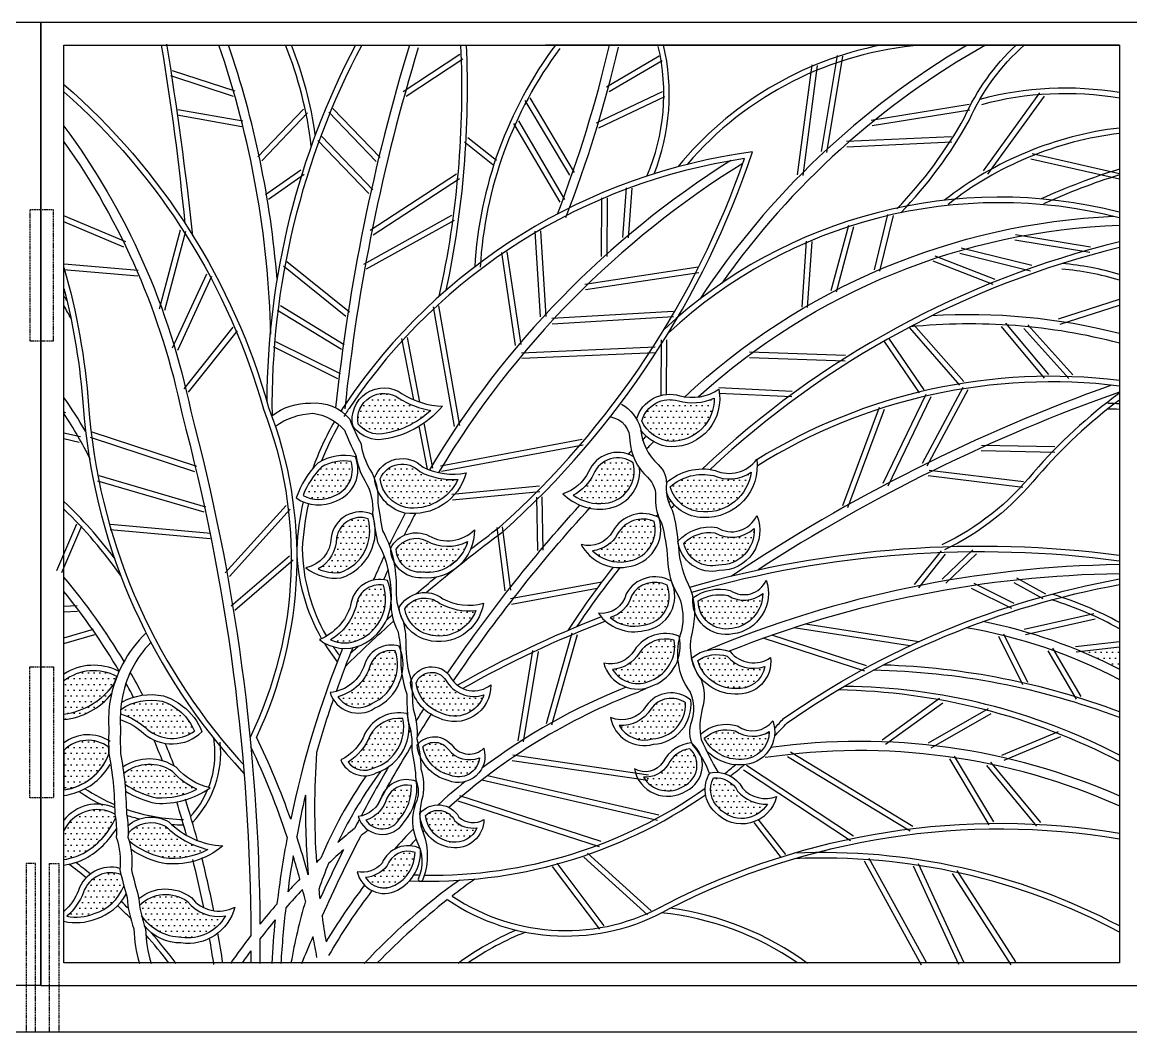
# Model space of a CAD drawing. Extents: x -51224 to -13975, y -20628 to 9094.
# Drawn here: x -44656 to -43449, y -13035 to -11935 of the extents above; entities that cross this region are included whole.
import ezdxf

# ---------------------------------------------------------------- set-up
doc = ezdxf.new("R2010")
doc.units = 0
doc.header["$LTSCALE"] = 5
doc.header["$MEASUREMENT"] = 0
doc.linetypes.add('HIDDEN', pattern=[0.375, 0.25, -0.125])
doc.layers.get('0').update_dxf_attribs({"linetype": 'CONTINUOUS'})
for name, color, linetype in [('0-DIM', 8, 'CONTINUOUS'), ('0-T_BLOCK', 7, 'CONTINUOUS'), ('1', 8, 'CONTINUOUS'), ('4', 4, 'CONTINUOUS'), ('GRILLES', 1, 'CONTINUOUS')]:
    doc.layers.add(name, color=color, linetype=linetype)
pattern_1 = [(0, (-26037.5817, -16433.88), (3.125, 6.25), [0, -6.25])]

msp = doc.modelspace()

# ---------------------------------------------------------------- hatches: boundary and pattern name
at = {"layer": '0-T_BLOCK'}
h = msp.add_hatch(dxfattribs=at)
h.set_pattern_fill('DOTS', color=2, scale=100, style=0)
h.set_pattern_definition(pattern_1)
h.paths.add_polyline_path([(-44298.1, -12413.6, 0.175439), (-44330.4, -12419.6, 0.105699), (-44350.6, -12450.7, 0.237244), (-44316.7, -12450.9, 0.397699)])
h.paths.add_polyline_path([(-44266.6, -12432.4, 0.310147), (-44238.7, -12463.8, 0.331679), (-44181.9, -12433.1, -0.135102), (-44223.5, -12424.6, 0.543135)])
h.paths.add_polyline_path([(-44211.4, -12357.9, -0.100632), (-44245.9, -12344.8, 0.678632), (-44290.5, -12372.9, 0.206557), (-44268.1, -12383.9, 0.164112)])
h = msp.add_hatch(dxfattribs=at)
h.set_pattern_fill('DOTS', color=2, scale=100, style=0)
h.set_pattern_definition(pattern_1)
h.paths.add_polyline_path([(-43991.1, -12415, 0.482854), (-44034.1, -12427.3, -0.154289), (-44056.2, -12450.4, 0.179163), (-44021.5, -12459.1, 0.461066)])
h.paths.add_polyline_path([(-43949.4, -12391.7, 0.417538), (-43902.7, -12344.5, -0.175458), (-43941.8, -12347.6, 0.418152), (-43981.7, -12369.2, 0.279623)])
h.paths.add_polyline_path([(-43950.6, -12441, 0.343085), (-43914.5, -12468.5, 0.38732), (-43862.5, -12425.3, -0.256991), (-43903.6, -12428.9, 0.238603)])
h.paths.add_polyline_path([(-44035.2, -12510.8, 0.24176), (-43998.7, -12522.5, 0.456924), (-43968, -12478.9, 0.389161), (-44007.8, -12492.2, -0.243716)])
h.paths.add_polyline_path([(-43935.9, -12502.4, 0.426582), (-43897.9, -12526.3, 0.442508), (-43859.3, -12486.4, -0.33145), (-43901.9, -12491.2, 0.226597)])
h.paths.add_polyline_path([(-43954, -12548.2, 0.39265), (-43992.9, -12559.7, -0.260347), (-44016.2, -12583.6, 0.23301), (-43979.7, -12591.8, 0.495449)])
h.paths.add_polyline_path([(-43883.3, -12595.4, 0.373248), (-43849.8, -12557.3, -0.320781), (-43887.6, -12559.6, 0.200376), (-43920.2, -12565.4, 0.475515)])
h.paths.add_polyline_path([(-43946.2, -12608.2, 0.326721), (-43984.6, -12622.3, -0.251251), (-44013.6, -12639.9, 0.39085), (-43971.3, -12651.9, 0.3487)])
h.paths.add_polyline_path([(-43920.7, -12630.1, 0.339354), (-43879.9, -12660.8, 0.393018), (-43847.6, -12636.8, -0.301065), (-43888.7, -12625.7, 0.228285)])
h.paths.add_polyline_path([(-43934.1, -12676.5, 0.420371), (-43971.7, -12683.1, -0.283595), (-44006.3, -12700.9, 0.353449), (-43969.9, -12715.5, 0.418172)])
h.paths.add_polyline_path([(-43879.9, -12706.9, 0.251352), (-43913.6, -12714.9, 0.293768), (-43872.9, -12738, 0.413856), (-43842.8, -12707.6, -0.30026)])
h.paths.add_polyline_path([(-43936, -12767, 0.53355), (-43929.4, -12726.3, 0.246148), (-43953, -12743.7, -0.274357), (-43979.8, -12757.3, 0.426612)])
h.paths.add_polyline_path([(-43877.2, -12772.6, 0.313802), (-43903.7, -12758.1, 0.343134), (-43897.4, -12791.2, 0.501929), (-43844.6, -12786.6, -0.234383)])
h = msp.add_hatch(dxfattribs=at)
h.set_pattern_fill('DOTS', color=2, scale=100, style=0)
h.set_pattern_definition(pattern_1)
h.paths.add_polyline_path([(-44201.6, -12568.1, 0.442519), (-44239.8, -12573.9, 0.299569), (-44214, -12602.1, 0.391506), (-44162.3, -12575.7, -0.155677)])
h.paths.add_polyline_path([(-44263, -12548.2, 0.432961), (-44292.8, -12571.5, -0.183281), (-44320.5, -12607.9, 0.206915), (-44289.8, -12607.9, 0.385547)])
h.paths.add_polyline_path([(-44312.5, -12669.7, 0.422404), (-44275.6, -12677, 0.395718), (-44250.2, -12619.8, 0.365015), (-44277.5, -12635.8, -0.262488)])
h.paths.add_polyline_path([(-44200.7, -12687.3, 0.460328), (-44153.6, -12667.6, -0.355755), (-44195, -12651.8, 0.619419), (-44227.5, -12654.8, 0.281137)])
h.paths.add_polyline_path([(-44334, -12530.6, 0.130987), (-44310.2, -12534.4, 0.397526), (-44279.7, -12475.9, 0.465603), (-44314, -12496.8, -0.265033)])
h = msp.add_hatch(dxfattribs=at)
h.set_pattern_fill('DOTS', color=2, scale=100, style=0)
h.set_pattern_definition(pattern_1)
h.paths.add_polyline_path([(-44216.2, -12499.8, 0.389173), (-44249, -12509.2, 0.421821), (-44221.4, -12534.2, 0.177215), (-44190.7, -12527.1, -0.001399), (-44183.5, -12521.4, 0.132187), (-44171.4, -12500.8, -0.249963)])
h = msp.add_hatch(dxfattribs=at)
h.set_pattern_fill('DOTS', color=2, scale=100, style=0)
h.set_pattern_definition(pattern_1)
h.paths.add_polyline_path([(-44301.4, -12740.9, 0.371501), (-44273.2, -12747.2, 0.386808), (-44242, -12693.4, 0.301201), (-44277.7, -12712.2, -0.158313)])
h.paths.add_polyline_path([(-44190.5, -12755.1, 0.519187), (-44158.5, -12736.1, -0.334927), (-44192.3, -12727.2, 0.4558), (-44220, -12724.2, 0.302013)])
h.paths.add_polyline_path([(-44217.2, -12799, 0.356511), (-44188.5, -12828, 0.345546), (-44161.3, -12812.5, -0.232717), (-44185.7, -12804.5, 0.508622)])
h.paths.add_polyline_path([(-44232.6, -12766.5, 0.356786), (-44259.2, -12780.2, -0.242894), (-44282.1, -12804.3, 0.556781), (-44245.4, -12802.6, 0.193031)])
h.paths.add_polyline_path([(-44259.3, -12854.2, -0.199447), (-44282.5, -12866.7, 0.391269), (-44250.8, -12875.2, 0.271334), (-44228.5, -12839.2, 0.407719)])
at = {"layer": '1'}
h = msp.add_hatch(dxfattribs=at)
h.set_pattern_fill('DOTS', color=2, scale=100, style=0)
h.set_pattern_definition(pattern_1)
h.paths.add_polyline_path([(-43461.5, -12615.5), (-43501.1, -12620.1), (-43478, -12631.6, -0.008224), (-43461.5, -12639.8)])
h = msp.add_hatch(dxfattribs=at)
h.set_pattern_fill('DOTS', color=2, scale=100, style=0)
h.paths.add_polyline_path([(-44559.3, -12667, -0.027279), (-44555.2, -12652.8), (-44553.5, -12647.6, 0.29193), (-44611, -12652.4), (-44611, -12694.6, 0.19594)])
h.paths.add_polyline_path([(-44492.7, -12751.1, 0.323746), (-44545.9, -12753.2, -0.004907), (-44544.6, -12763.3, -0.000458), (-44544.5, -12764.8, 0.101386), (-44510.2, -12779.8, 0.129701), (-44466.1, -12770.5, -0.109915)])
h.paths.add_polyline_path([(-44500.4, -12810.6, 0.348834), (-44541.2, -12818.3, -0.012315), (-44541.4, -12822.5, -0.014463), (-44540, -12827, 0.111348), (-44502.6, -12845.1, 0.164545), (-44454.1, -12836, -0.142619)])
h.paths.add_polyline_path([(-44435.2, -12908.5, -0.271394), (-44476.4, -12892.7, 0.367571), (-44528.6, -12896.8, 0.021902), (-44526.4, -12908, 0.248649), (-44483.1, -12931.8, 0.31487)])
h.paths.add_polyline_path([(-44545.7, -12875.9, -0.00325), (-44548.9, -12863.2, 0.420078), (-44589.6, -12882.7, -0.122003), (-44607.9, -12908.8, 0.14191), (-44578, -12905.9, 0.223667)])
h.paths.add_polyline_path([(-44554.8, -12801.9, 0.01156), (-44555.5, -12798, 0.000146), (-44555.5, -12797.5, 0.42749), (-44611, -12815.4), (-44611, -12846.9, 0.083092), (-44590.2, -12840.5, 0.159444)])
h = msp.add_hatch(dxfattribs=at)
h.set_pattern_fill('DOTS', color=2, scale=100, style=0)
h.set_pattern_definition(pattern_1)
h.paths.add_polyline_path([(-44500.4, -12676, 0.036331), (-44507.6, -12674, 0.189795), (-44549.1, -12683.6), (-44549.4, -12688.4, -0.064744), (-44532, -12696.2, -0.059603), (-44515.2, -12708.8, 0.307316), (-44468.9, -12707.1, 0.204853)])
h = msp.add_hatch(dxfattribs=at)
h.set_pattern_fill('DOTS', color=2, scale=100, style=0)
edge = h.paths.add_edge_path()
edge.add_arc((-44584.7, -12754.1), 36.9, 52.4401, 135.2912)
edge.add_line((-44611, -12728.1), (-44611, -12771.2))
edge.add_arc((-44619.5, -12710.5), 61.4, 277.9564, 339.5074)
edge.add_line((-44562, -12731.9), (-44562.2, -12724.8))

# ---------------------------------------------------------------- linework, layer by layer
at = {"color": 3}
for p in [(-44611, -11960.1, 0), (-43461.5, -11960.1, 0)]:
    msp.add_line(p, (-44086.6, -11960.1, 0), dxfattribs=at)
msp.add_lwpolyline([(-45886, -11935.1), (-44636, -11935.1), (-44636, -12984.2), (-45886, -12984.2)], close=True, dxfattribs=at)
at = {"color": 3, "elevation": 0}
for points in [[(-44636, -11935.1), (-43436.5, -11935.1), (-43436.5, -12984.6), (-44636, -12984.6)], [(-44611, -11960.1), (-43461.5, -11960.1), (-43461.5, -12959.6), (-44611, -12959.6)]]:
    msp.add_lwpolyline(points, close=True, dxfattribs=at)
at = {"layer": '0-DIM', "elevation": 0}
msp.add_lwpolyline([(-44562.2, -12724.8, 0.378123), (-44611, -12728.1), (-44611, -12771.2, 0.275216), (-44562, -12731.9)], format="xyb", close=True, dxfattribs=at)
at = {"layer": '1'}
for p, q in [((-44241.4, -12010.7, 0), (-44179.7, -11970, 0)), ((-44238.1, -12015.7, 0), (-44176.4, -11975, 0)), ((-44020.1, -12005.7, 0), (-43962.6, -11971.7, 0)), ((-44017, -12010.8, 0), (-43959.5, -11976.8, 0)), ((-43786, -12076.1, 0), (-43768.5, -11971.3, 0)), ((-43780, -12077.1, 0), (-43762.6, -11972.3, 0)), ((-44424.6, -12010.3, 0), (-44492.7, -11988, 0)), ((-43811.9, -12101.4, 0), (-43796, -11981.5, 0)), ((-43806, -12102.2, 0), (-43790.1, -11982.3, 0)), ((-44426.4, -12016, 0), (-44494.6, -11993.7, 0)), ((-44031, -12044.7, 0), (-43958.9, -12010.7, 0)), ((-43609.6, -12097, 0), (-43548, -12012.1, 0)), ((-44060, -12101.9, 0), (-44108.5, -12020.5, 0)), ((-44054.9, -12098.8, 0), (-44103.3, -12017.4, 0)), ((-44028.5, -12050.1, 0), (-43956.4, -12016.1, 0)), ((-43731.7, -12041.7, 0), (-43625.2, -12024.5, 0)), ((-43604.7, -12100.5, 0), (-43543.1, -12015.7, 0)), ((-44417.2, -12049.1, 0), (-44487.8, -12036.4, 0)), ((-44416.1, -12043.1, 0), (-44486.8, -12030.5, 0)), ((-44399.9, -12081.8, 0), (-44350, -12029.8, 0)), ((-44395.5, -12086, 0), (-44345.7, -12033.9, 0)), ((-44270.8, -12086.8, 0), (-44322.4, -12033.3, 0)), ((-44266.5, -12082.6, 0), (-44318.1, -12029.1, 0)), ((-43730.7, -12047.6, 0), (-43624.2, -12030.5, 0)), ((-44070.7, -12131.3, 0), (-44120.9, -12045.4, 0)), ((-44065.5, -12128.3, 0), (-44115.7, -12042.4, 0)), ((-44274.6, -12117.7, 0), (-44330.1, -12059.8, 0)), ((-44171.1, -12060.8, 0), (-44140, -12085.3, 0)), ((-43758.6, -12064.8, 0), (-43644.3, -12059.5, 0)), ((-44278.9, -12121.8, 0), (-44334.4, -12064, 0)), ((-44174.8, -12065.5, 0), (-44143.7, -12090, 0)), ((-43758.4, -12070.8, 0), (-43644, -12065.5, 0)), ((-43557.9, -12084, 0), (-43461.5, -12105.9, 0)), ((-43556.6, -12078.2, 0), (-43461.5, -12099.8, 0)), ((-44391.6, -12122.9, 0), (-44352.8, -12095.8, 0)), ((-44388.2, -12127.9, 0), (-44349.3, -12100.8, 0)), ((-44277.5, -12161.7, 0), (-44183.4, -12100.2, 0)), ((-44274.3, -12166.7, 0), (-44180.2, -12105.2, 0)), ((-44002.2, -12169.6, 0), (-43998.1, -12115.5, 0)), ((-43996.2, -12170, 0), (-43992.1, -12116, 0)), ((-44025.5, -12190.2, 0), (-44025.1, -12126.4, 0)), ((-44019.5, -12190.2, 0), (-44019.1, -12126.4, 0)), ((-44543.5, -12174.5, 0), (-44611, -12145.9, 0)), ((-44284.4, -12198.6, 0), (-44188.4, -12145.3, 0)), ((-43728.2, -12205, 0), (-43713.5, -12144.4, 0)), ((-43722.4, -12206.4, 0), (-43707.6, -12145.8, 0)), ((-44545.8, -12180, 0), (-44611, -12152.4, 0)), ((-44281.5, -12203.8, 0), (-44185.5, -12150.6, 0)), ((-43775.3, -12227.3, 0), (-43756.3, -12156.1, 0)), ((-43769.5, -12228.8, 0), (-43750.5, -12157.6, 0)), ((-44506.9, -12247.2, 0), (-44484.1, -12161.1, 0)), ((-44501.1, -12248.8, 0), (-44478.3, -12162.6, 0)), ((-44091.8, -12256.1, 0), (-44097.6, -12162.8, 0)), ((-44085.8, -12255.7, 0), (-44091.6, -12162.4, 0)), ((-43574.6, -12166.4, 0), (-43492.9, -12179.8, 0)), ((-43807, -12245.4, 0), (-43802.2, -12173.7, 0)), ((-43801.1, -12245.8, 0), (-43796.2, -12174.1, 0)), ((-43633.7, -12180.8, 0), (-43556.7, -12199.9, 0)), ((-43575.5, -12172.3, 0), (-43493.8, -12185.7, 0)), ((-44119, -12287.2, 0), (-44134, -12186, 0)), ((-44113.1, -12286.3, 0), (-44128.1, -12185.2, 0)), ((-43599, -12220.8, 0), (-43664.3, -12195.4, 0)), ((-43596.8, -12215.2, 0), (-43662.1, -12189.9, 0)), ((-43635.2, -12186.6, 0), (-43558.1, -12205.8, 0)), ((-44530.6, -12211.6, 0), (-44611.4, -12204.8, 0)), ((-44530.1, -12205.6, 0), (-44610.9, -12198.8, 0)), ((-44303.8, -12255.5, 0), (-44371.8, -12201, 0)), ((-44300, -12250.9, 0), (-44368.1, -12196.3, 0)), ((-44043.7, -12220.4, 0), (-43920.3, -12201.7, 0)), ((-44042.8, -12226.4, 0), (-43919.4, -12207.6, 0)), ((-44492.6, -12289.9, 0), (-44455.3, -12209.3, 0)), ((-44487.1, -12292.4, 0), (-44449.9, -12211.8, 0)), ((-43527.7, -12258.2, 0), (-43461.5, -12236.9, 0)), ((-43525.8, -12263.9, 0), (-43461.5, -12243.2, 0)), ((-44308.7, -12291.6, 0), (-44378.3, -12249.2, 0)), ((-44305.6, -12286.5, 0), (-44375.2, -12244.1, 0)), ((-44185.6, -12375.4, 0), (-44208.4, -12245.3, 0)), ((-44179.7, -12374.4, 0), (-44202.5, -12244.2, 0)), ((-44079.7, -12257.6, 0), (-43947.5, -12249.8, 0)), ((-44079.4, -12263.6, 0), (-43947.2, -12255.8, 0)), ((-44480.2, -12334.3, 0), (-44426.8, -12267.3, 0)), ((-43685.7, -12264.2, 0), (-43631, -12326.6, 0)), ((-43590.1, -12266.7, 0), (-43543.2, -12322.7, 0)), ((-43585.5, -12262.8, 0), (-43538.6, -12318.8, 0)), ((-43512.2, -12319.1, 0), (-43561.3, -12264.6, 0)), ((-44475.5, -12338, 0), (-44422.1, -12271.1, 0)), ((-44229.8, -12346.4, 0), (-44242.8, -12279.7, 0)), ((-44223.2, -12348.9, 0), (-44236.9, -12278.6, 0)), ((-43712.9, -12279.4, 0), (-43674.5, -12335.6, 0)), ((-43690.2, -12268.1, 0), (-43635.5, -12330.5, 0)), ((-43516.6, -12323.2, 0), (-43565.7, -12268.6, 0)), ((-44312.6, -12323.6, 0), (-44382.8, -12288.8, 0)), ((-44309.9, -12318.2, 0), (-44380.1, -12283.4, 0)), ((-44112.6, -12295.1, 0), (-43967, -12288.7, 0)), ((-43960.6, -12340.8, 0), (-43960.2, -12280.9, 0)), ((-43954.6, -12340.8, 0), (-43954.2, -12281, 0)), ((-43717.8, -12282.8, 0), (-43679.5, -12338.9, 0)), ((-44112.3, -12301.1, 0), (-43966.7, -12294.7, 0)), ((-43864.4, -12300.3, 0), (-43760.1, -12303.8, 0)), ((-43864.2, -12294.3, 0), (-43759.9, -12297.8, 0)), ((-43818.1, -12343.2, 0), (-43897.8, -12339.5, 0)), ((-43817.8, -12337.2, 0), (-43897.6, -12333.5, 0)), ((-43718.7, -12437.3, 0), (-43671.8, -12340.3, 0)), ((-43675.9, -12415.3, 0), (-43631.5, -12332.5, 0)), ((-43670.7, -12418.1, 0), (-43626.3, -12335.3, 0)), ((-43713.3, -12439.9, 0), (-43666.4, -12342.9, 0)), ((-44608.9, -12360.4, 0), (-44611, -12359.7, 0)), ((-43762.7, -12461.4, 0), (-43722.9, -12354.4, 0)), ((-43757.1, -12463.5, 0), (-43717.3, -12356.5, 0)), ((-44610.9, -12366.1, 0), (-44611, -12366, 0)), ((-44215.1, -12421.9, 0), (-44224.2, -12375.2, 0)), ((-44209.2, -12420.8, 0), (-44218.8, -12371.7, 0)), ((-44593.1, -12386.8, 0), (-44611, -12382.7, 0)), ((-44468.3, -12424.8, 0), (-44582, -12387.3, 0)), ((-44466.4, -12419.1, 0), (-44580.1, -12381.6, 0)), ((-44594.4, -12392.7, 0), (-44611, -12388.9, 0)), ((-44200.9, -12418.2, 0), (-44046.6, -12389.4, 0)), ((-44199.8, -12424.1, 0), (-44045.5, -12395.3, 0)), ((-43611.8, -12395.6, 0), (-43531.8, -12397.3, 0)), ((-43611.9, -12401.6, 0), (-43531.9, -12403.3, 0)), ((-43668.8, -12422.9, 0), (-43565.8, -12435.5, 0)), ((-44458.2, -12468.9, 0), (-44574.2, -12434.8, 0)), ((-44456.5, -12463.2, 0), (-44572.5, -12429.1, 0)), ((-43669.6, -12428.8, 0), (-43566.5, -12441.5, 0)), ((-44093.1, -12440.5, 0), (-44188.5, -12449.5, 0)), ((-44092.6, -12446.5, 0), (-44187.9, -12455.5, 0)), ((-44094.9, -12510.3, 0), (-44096.1, -12452.3, 0)), ((-44088.9, -12510.2, 0), (-44090.1, -12452.2, 0)), ((-44435.3, -12534.9, 0), (-44369.1, -12461.5, 0)), ((-44430.8, -12538.9, 0), (-44364.6, -12465.5, 0)), ((-44618.9, -12532.2, 0), (-44597.1, -12481.3, 0)), ((-44613.4, -12534.6, 0), (-44591.6, -12483.6, 0)), ((-44451.1, -12491.8, 0), (-44560.2, -12482, 0)), ((-44130.4, -12554.5, 0), (-44139.2, -12485.3, 0)), ((-44124.4, -12553.7, 0), (-44133.3, -12484.6, 0)), ((-44451.6, -12497.7, 0), (-44560.7, -12488, 0)), ((-44428.8, -12570.8, 0), (-44365.4, -12516.3, 0)), ((-44424.9, -12575.3, 0), (-44361.5, -12520.8, 0)), ((-43684.7, -12547.5, 0), (-43655.3, -12510.9, 0)), ((-43680, -12551.2, 0), (-43650.7, -12514.6, 0)), ((-43654.6, -12541.6, 0), (-43621.2, -12509.9, 0)), ((-43650.5, -12545.9, 0), (-43617.1, -12514.2, 0)), ((-44124.5, -12562.9, 0), (-44025, -12544.5, 0)), ((-43576.4, -12545.5, 0), (-43544.8, -12562.9, 0)), ((-43573.5, -12540.2, 0), (-43541.9, -12557.7, 0)), ((-44123.4, -12568.8, 0), (-44030.3, -12551.5, 0)), ((-43622.8, -12551.5, 0), (-43578.9, -12573.2, 0)), ((-43620.1, -12546.1, 0), (-43576.3, -12567.8, 0)), ((-44596.5, -12570.8, 0), (-44611, -12571.5, 0)), ((-44596.2, -12576.8, 0), (-44611, -12577.5, 0)), ((-43565, -12596, 0), (-43489.3, -12579, 0)), ((-43679.8, -12609.8, 0), (-43803.4, -12590.7, 0)), ((-43563.7, -12601.9, 0), (-43488, -12584.9, 0)), ((-44611, -12605.6, 0), (-44578.8, -12596.3, 0)), ((-44611, -12611.9, 0), (-44577.2, -12602.1, 0)), ((-44085.4, -12698.7, 0), (-44057.6, -12600.2, 0)), ((-44079.6, -12700.3, 0), (-44051.8, -12601.8, 0)), ((-43848.6, -12605.9, 0), (-43739, -12641.5, 0)), ((-43839.3, -12602.6, 0), (-43737.1, -12635.8, 0)), ((-43689.7, -12614.3, 0), (-43816, -12594.7, 0)), ((-43593, -12603.8, 0), (-43566.8, -12656.5, 0)), ((-43587.6, -12601.1, 0), (-43561.4, -12653.9, 0)), ((-43534.3, -12616.7, 0), (-43503.4, -12669.3, 0)), ((-43509.3, -12615.1, 0), (-43461.5, -12609.4, 0)), ((-43508.5, -12621, 0), (-43461.5, -12615.5, 0)), ((-44100.5, -12619.5, 0), (-44116.8, -12717.9, 0)), ((-44094.6, -12620.5, 0), (-44110.9, -12718.9, 0)), ((-43539.5, -12619.7, 0), (-43508.5, -12672.4, 0)), ((-43719.8, -12716.5, 0), (-43657.4, -12671.4, 0)), ((-43716.3, -12721.3, 0), (-43653.9, -12676.3, 0)), ((-43669.3, -12720, 0), (-43604.1, -12682.7, 0)), ((-43666.3, -12725.2, 0), (-43601.1, -12687.9, 0)), ((-43589.4, -12733.2, 0), (-43527.6, -12707.5, 0)), ((-43587.1, -12738.7, 0), (-43525.3, -12713, 0)), ((-44121.9, -12733.1, 0), (-43974.2, -12754.6, 0)), ((-43689.5, -12816.1, 0), (-43822.8, -12735.2, 0)), ((-43686.4, -12810.9, 0), (-43819.7, -12730.1, 0)), ((-43603.3, -12809.2, 0), (-43646.1, -12737.3, 0)), ((-43598.1, -12806.1, 0), (-43641, -12734.3, 0)), ((-44122.8, -12739, 0), (-43975.1, -12760.5, 0)), ((-43754.2, -12826.6, 0), (-43870.7, -12749.7, 0)), ((-43750.9, -12821.6, 0), (-43867.4, -12744.7, 0)), ((-43606.3, -12744.7, 0), (-43551.8, -12810.6, 0)), ((-43601.7, -12740.9, 0), (-43547.2, -12806.8, 0)), ((-44155.7, -12760.2, 0), (-43964.4, -12804.1, 0)), ((-44149.5, -12755.5, 0), (-43963.1, -12798.3, 0)), ((-44027.6, -12833.1, 0), (-44181.6, -12783.5, 0)), ((-44025.8, -12827.4, 0), (-44179.8, -12777.8, 0)), ((-43829.3, -12845.1, 0), (-43859.4, -12806.8, 0)), ((-43824.6, -12841.4, 0), (-43854.7, -12803.1, 0)), ((-44044.7, -12844.6, 0), (-43975.5, -12907.1, 0)), ((-44040.7, -12840.2, 0), (-43971.4, -12902.7, 0)), ((-43734.3, -12845.5, 0), (-43672, -12958.7, 0)), ((-44079.1, -12854.5, 0), (-44027.7, -12922.7, 0)), ((-44074.3, -12850.9, 0), (-44022.9, -12919.1, 0)), ((-43739.5, -12848.4, 0), (-43677.3, -12961.6, 0)), ((-43636.2, -12961.4, 0), (-43685.6, -12854.2, 0)), ((-43630.8, -12958.9, 0), (-43680.1, -12851.6, 0)), ((-43574.2, -12958.5, 0), (-43638.2, -12858.9, 0)), ((-43579.2, -12961.8, 0), (-43643.3, -12862.2, 0))]:
    msp.add_line(p, q, dxfattribs=at)
at = {"layer": '1', "color": 4}
msp.add_line((-44407.6, -12946.5, 0), (-44407.6, -12959.6, 0), dxfattribs=at)
at = {"layer": '1', "color": 4, "elevation": 0}
for points in [[(-43703.9, -12138.5, 0.066058), (-43630.1, -12038.8, -0.099356), (-43574, -11960.1, -0.099356)], [(-43699.6, -12142.7, 0.066191), (-43624.7, -12041.4, -0.106475), (-43565.1, -11960.1)], [(-44611, -12002.9, -0.146646), (-44388.1, -12354.6, -0.205998), (-44401.4, -12713.6)], [(-44611, -12010.9, -0.144894), (-44393.8, -12356.5, -0.208179), (-44408.3, -12714.2)], [(-44611, -12048.3, -0.109634), (-44472.9, -12358.9, -0.063736), (-44397.6, -12917.3)], [(-44611, -12065.4, -0.105263), (-44482.7, -12361.1, -0.065193), (-44407.5, -12929.9)], [(-43861, -12076.4, 0.214516), (-44304.5, -12351.2, 0.007589), (-44309.7, -12359, 0.007589)], [(-43869.8, -12083.7, 0.210495), (-44299.6, -12354.6, 0.009874), (-44306.1, -12364.6, 0.009874)], [(-44216.4, -12556.3, -0.016374), (-44132.7, -12489.8, 0.13015), (-43861, -12076.4)], [(-43884.8, -12085.8, 0.118379), (-44213, -12422.7, 0.118379)], [(-44168, -12509.1, -0.006045), (-44136.5, -12485.1, 0.127504), (-43869.8, -12083.7, 0.127504)], [(-43871.7, -12089, 0.119547), (-44203, -12425.6)], [(-43935.4, -12343.7, -0.179235), (-43468, -12146.4, -0.179235)], [(-43920.2, -12343.3, -0.177385), (-43461.5, -12156.1, -0.177385)], [(-44611, -12202.2, -0.052031), (-44584.2, -12352.7, 0.165242), (-44420.9, -12737.6)], [(-44611, -12225.1, -0.044491), (-44590.1, -12353.2, 0.165243), (-44425.3, -12741.6)], [(-43987.3, -12367.2, -0.414967), (-43940.1, -12341.9, 0.218355), (-43897.7, -12334.9, -0.473511), (-43949.6, -12397.7, -0.226882), (-43982.8, -12379.3, -0.226882)], [(-43461.5, -12339.2, 0.054888), (-43555, -12425.4, -0.112657), (-43654.7, -12504.4)], [(-44384.7, -12363.8, -0.168907), (-44342.3, -12350, -0.249457), (-44299.7, -12367.4, 0.03088), (-44287.4, -12394.5, 0.100136), (-44277.7, -12422.1, -0.158377), (-44269.2, -12458.1, 0.008948), (-44264, -12489.2, -0.100671), (-44251.4, -12525.2, -0.062282), (-44249.2, -12554.4, 0.120989), (-44241.8, -12586.4, -0.052555), (-44238.5, -12610.9, 0.089477), (-44232, -12654.6, 0.022272), (-44230.7, -12682.9, -0.097925), (-44226.5, -12716.1, -0.050393), (-44222.1, -12748.1, -0.112896), (-44220.1, -12778.1, 0.1518), (-44221, -12814.8, -0.192061), (-44219.6, -12867.7, -16.256874)], [(-44003.6, -12351, -0.186863), (-43983, -12377.1, 0.1907), (-43963.8, -12416.8, -0.252134), (-43955.1, -12440.8, 0.139232), (-43948.4, -12466.5, -0.045981), (-43941.8, -12505.9, 0.111), (-43928.5, -12552.8, -0.144561), (-43926.9, -12599.4, 0.22353), (-43917.1, -12650.9, -0.165363), (-43915.7, -12682.8, 0.118044), (-43916.8, -12716.3, 0.037668), (-43898.3, -12752.1, 0.037668)], [(-43461.5, -12346.7, 0.052903), (-43550.4, -12429.3, -0.112551), (-43652.1, -12509.9)], [(-44380.7, -12375.1, -0.14309), (-44339.9, -12361.1, -0.184664), (-44305.4, -12379.6, 0.03088), (-44293, -12406.6, 0.100136), (-44283.3, -12434.3, -0.158377), (-44274.8, -12470.3, 0.008948), (-44269.6, -12501.4, -0.100671), (-44257.1, -12537.3, -0.062282), (-44254.8, -12566.6, 0.120989), (-44247.4, -12598.5, -0.052555), (-44244.2, -12623, 0.089477), (-44237.6, -12666.8, 0.022272), (-44236.4, -12695.1, -0.097925), (-44232.2, -12728.3, -0.050393), (-44227.7, -12760.3, -0.209993), (-44228, -12786, 0.197948), (-44226.6, -12827, -0.229576), (-44225.3, -12868.5, -16.256874)], [(-44316.3, -12369.9, 0.045842), (-44340, -12421.2)], [(-44311.5, -12373.6, 0.036089), (-44330.4, -12412.8)], [(-44015.3, -12365, -0.378866), (-43994.7, -12391, 0.1907), (-43975.5, -12430.8, -0.252134), (-43966.8, -12454.8, 0.139232), (-43960.1, -12480.4, -0.045981), (-43953.5, -12519.9, 0.140758), (-43941.2, -12561, -0.155026), (-43938.4, -12598, 0.256829), (-43928.8, -12664.8, -0.165363), (-43927.4, -12696.7, 0.232015), (-43926.1, -12722.8, -0.096099), (-43907.9, -12753.7, -0.096099)], [(-43980.9, -12390.2, -0.000437), (-43978.8, -12388.1, -0.000975), (-43976.9, -12386, -0.000975)], [(-43976.6, -12399.9, -0.001039), (-43971.6, -12395.1, -0.001437), (-43968.8, -12392, -0.001437)], [(-43990.9, -12408, 0.446759), (-44039.6, -12424.8, -0.203971), (-44067.5, -12448.8, 0.225979), (-44020.9, -12465.1, 0.405502), (-43984, -12421, 0.405502)], [(-43996.4, -12405.6, -0.000738), (-43992.9, -12402)], [(-43954.8, -12436.7, -0.242831), (-43901.7, -12423.2, 0.358992), (-43856.5, -12411.2, -0.464995), (-43914.6, -12474.5, -0.308457), (-43954.7, -12447.5, -0.308457)], [(-44350.4, -12457.4, 0.04199), (-44357.4, -12508.6, 0.127799), (-44330.4, -12606.5)], [(-44344.7, -12459.3, 0.041284), (-44351.4, -12508.7, 0.127883), (-44325.1, -12603.7)], [(-44193.3, -12644.2, -0.03452), (-44049, -12461.1)], [(-44239.3, -12469.8, 0.009651), (-44256.7, -12504.5, 0.009651)], [(-44228.2, -12470.3, 0.006661), (-44240.4, -12493.9, 0.006661)], [(-44187, -12652.8, -0.035921), (-44037.6, -12463.4)], [(-44262.3, -12516.6, 0.005939), (-44272, -12538.4, 0.001097), (-44274.2, -12542.7)], [(-44190.7, -12527.1, -0.001399), (-44183.5, -12521.4)], [(-44258, -12531.4, 0.00294), (-44262.8, -12542.2)], [(-43461.5, -12525.9, 0.095937), (-43910.2, -12619.1, 0.095937)], [(-44545.5, -12631.3, 0.04068), (-44611, -12539.5, 0.04068)], [(-44227.2, -12557.5, -0.004235), (-44205.9, -12539.6)], [(-43461.5, -12535.9, 0.091364), (-43886.4, -12620.2, 0.091364)], [(-43837, -12704, 0.006895), (-43827.3, -12693.5, -0.107168), (-43461.5, -12541.5)], [(-44550.8, -12641.9, 0.038622), (-44611, -12555.2, 0.038622)], [(-43837.2, -12712.8, 0.009677), (-43823.3, -12698.1, -0.106682), (-43461.5, -12547.6)], [(-44259.6, -12586.1, -0.001243), (-44253.6, -12580.7, -0.001243)], [(-44246.5, -12574.4, -0.000136), (-44245.9, -12573.8, -0.000136)], [(-44244.4, -12580.6, -0.00001), (-44244.4, -12580.5, -0.00001)], [(-44304.5, -12636.7, -0.011043), (-44251.9, -12587.3)], [(-44521.6, -12600.3, 0.157299), (-44560.7, -12673.8, 0.058651), (-44562.1, -12702.7, 0.014697), (-44562.1, -12731.7, -0.015354), (-44557.3, -12763.3, -0.010415), (-44555.5, -12798, -0.071318), (-44554.1, -12822.5, -0.112487), (-44550.2, -12858.1, 0.007782), (-44542.3, -12888.3, 0.067424), (-44534.7, -12922.6, 0.073523), (-44528.7, -12960.1)], [(-44516.3, -12610.5, 0.156748), (-44548, -12673.8, 0.058651), (-44549.4, -12702.7, 0.014697), (-44549.4, -12731.7, -0.015354), (-44544.6, -12763.3, -0.010415), (-44542.8, -12798, -0.071318), (-44541.4, -12822.5, -0.112487), (-44537.5, -12858.1, 0.007782), (-44529.6, -12888.3, 0.067424), (-44522, -12922.6, 0.073523), (-44516, -12960.1)], [(-44327.7, -12611, 0.031268), (-44313.3, -12631.6, 0.031268)], [(-44317.8, -12615.2, 0.015546), (-44310.7, -12625.1, 0.015546)], [(-44296.4, -12616.2, 0.011897), (-44314.6, -12664, 0.011897)], [(-44299.2, -12623.1, -0.001895), (-44290.2, -12614.5)], [(-44551.5, -12641.9, 0.26754), (-44611, -12645.1, 0.26754)], [(-44556.1, -12655.5), (-44553.5, -12647.6, 0.29193), (-44611, -12652.4, 0.29193)], [(-44525.1, -12668, 0.010283), (-44538.7, -12642.9, 0.010283)], [(-44611, -12688.6, 0.208448), (-44556.4, -12655.8)], [(-44611, -12694.6, 0.199573), (-44558.7, -12666.2)], [(-44535.2, -12670.3, 0.006383), (-44543.4, -12654.9, 0.006383)], [(-43975.9, -12660.1, 0.002359), (-43986, -12665.1, 0.092106), (-44191.7, -12790.3, 0.092106)], [(-43998.6, -12659.3, 0.067671), (-44155.7, -12747.6, 0.067671)], [(-44549.1, -12683.6, -0.206182), (-44504, -12674.7, -0.222597), (-44468.9, -12707.1, -0.089432)], [(-44548.4, -12676, -0.187596), (-44502.4, -12668.9, -0.090608), (-44481.7, -12679.9, 2.189733)], [(-44317.7, -12672.7, 0.014067), (-44335.8, -12730.5, 0.014067)], [(-44549.4, -12688.4, -0.116422), (-44520, -12705.3, 0.347577), (-44468.9, -12707.1, 0.347577)], [(-44481.7, -12679.9, -0.140702), (-44460.7, -12708, -0.140702)], [(-44227.4, -12696.3, -0.002318), (-44219, -12683.1, -0.002318)], [(-44226.4, -12713.6, -0.004305), (-44211, -12689.1, -0.004305)], [(-44549.7, -12694.6, -0.111431), (-44524, -12709.8, 0.385382), (-44460.7, -12708, 0.385382)], [(-43917.8, -12710.6, -0.260156), (-43877.3, -12701.4, 0.410248), (-43838.8, -12695.8, -0.512348), (-43872.8, -12744, -0.222218), (-43911.4, -12728.3, -0.452913)], [(-44560.7, -12718.4, 0.323369), (-44611, -12720.1, 0.323369)], [(-44235.3, -12708.9, -0.000498), (-44233.5, -12706, -0.000498)], [(-43913.7, -12715, -0.253116), (-43879.9, -12706.9, 0.30026), (-43842.8, -12707.6, -0.413856), (-43872.9, -12738, -0.293768), (-43913.6, -12714.9, -0.293768)], [(-44562.2, -12724.8, 0.378123), (-44611, -12728.1, 0.378123)], [(-44503.7, -12739.5, 0.00894), (-44513, -12716.8, 0.00894)], [(-44490.9, -12745.1, 0.009509), (-44500.6, -12720.6, 0.009509)], [(-44471.1, -12806.6, 0.222034), (-44440.8, -12719.3, 1.559764)], [(-44453.4, -12768.5, 0.136221), (-44447.9, -12714.9)], [(-44270, -12788.4, -0.011299), (-44232, -12722.6)], [(-44611, -12771.2, 0.025298), (-44601.6, -12768.9, 0.23813), (-44562, -12731.9)], [(-44544, -12772.4, 0.090465), (-44511, -12785.8, 0.167574), (-44451.8, -12768.9, -0.158491), (-44488.7, -12746.6, 0.31014), (-44546.9, -12746.4, 0.321507)], [(-44611, -12777.3, 0.028117), (-44599.9, -12774.6, 0.196314), (-44560.8, -12743.6)], [(-44544.5, -12764.8, 0.101386), (-44510.2, -12779.8, 0.129701), (-44466.1, -12770.5, -0.109915), (-44492.7, -12751.1, 0.323746), (-44545.9, -12753.2, 0.305746)], [(-43891.3, -12753.4, 0.007346), (-43879.5, -12743.8)], [(-43885, -12756.1, 0.009249), (-43870.1, -12743.8)], [(-44174.3, -12762.3, 0.014382), (-44203.5, -12787.4, 0.014382)], [(-43907.3, -12752.6, -0.332028), (-43872.1, -12769.2, 0.311183), (-43834.8, -12778.4, -0.601436), (-43901.6, -12795.5, -0.370087), (-43907.3, -12752.6, -1.078008)], [(-43903.7, -12758.1, -0.313802), (-43877.2, -12772.6, 0.234383), (-43844.6, -12786.6, -0.501929), (-43897.4, -12791.2, -0.343134), (-43903.7, -12758.1, -0.343134)], [(-44594.6, -12772.8, 0.035559), (-44569, -12787.8, 0.035559)], [(-44588.1, -12769.9, 0.045318), (-44555.9, -12787.2, 0.045318)], [(-44473.2, -12800.2, 0.088172), (-44454.2, -12770.5)], [(-44218.3, -12864, 0.159494), (-43912.6, -12769.4)], [(-44555.7, -12790.7, 0.342992), (-44611, -12804.2, 0.342992)], [(-44477.5, -12820.6, 0.007854), (-44488.1, -12784.2, 0.007854)], [(-44465.6, -12826.3, 0.009672), (-44478.7, -12781.1, 0.009672)], [(-44347.9, -12776.9, 0.010714), (-44357.5, -12822)], [(-44234.7, -12870.1, 0.163819), (-43912.2, -12776.4)], [(-44555.5, -12797.5, 0.42749), (-44611, -12815.4, 0.42749)], [(-44543, -12792.2, 0.078817), (-44480.6, -12803.4)], [(-44542.6, -12798.7, 0.017636), (-44528.5, -12802.8, 0.017636)], [(-44611, -12846.9, 0.083092), (-44590.2, -12840.5, 0.159444), (-44554.8, -12801.9)], [(-44541.2, -12810, -0.311484), (-44496.7, -12805.8, 0.188383), (-44438.1, -12832.2, -0.215235), (-44503.7, -12851, -0.094051), (-44538, -12835.9)], [(-44541.2, -12818.3, -0.348834), (-44500.4, -12810.6, 0.142619), (-44454.1, -12836, -0.164545), (-44502.6, -12845.1, -0.111348), (-44540, -12827, -0.105573)], [(-44493.7, -12808.7, 0.015696), (-44480.7, -12809.4)], [(-44222.2, -12805.2, 0.000338), (-44222.8, -12805.9)], [(-44188.2, -12886.8, 0.284288), (-43954.4, -12895.2, -0.16057), (-43461.5, -12818.2)], [(-44611, -12853, 0.086416), (-44587.4, -12845.8, 0.132224), (-44553.8, -12813.1)], [(-44329.8, -12908.8, -0.014535), (-44287.3, -12820.8)], [(-44230.7, -12813.8, 0.011364), (-44251.4, -12836)], [(-44218.1, -12815.3, 0.001037), (-44220, -12817.2)], [(-44192.8, -12890.9, 0.285875), (-43951.6, -12900.5, -0.160848), (-43461.5, -12824.3, -0.160848)], [(-44227.5, -12824.9, 0.00371), (-44234.2, -12832)], [(-44458.7, -12899.4, 0.011142), (-44470.6, -12847, 0.011142)], [(-44447.8, -12902.7, 0.012097), (-44460.7, -12845.3, 0.012097)], [(-44550, -12856.6, 0.393332), (-44595.3, -12880.7, -0.116656), (-44611, -12903.5, -0.116656)], [(-44548.3, -12863.5, 0.426444), (-44589.6, -12882.7, -0.122003), (-44607.9, -12908.8, 0.14191), (-44578, -12905.9, 0.223667), (-44545.7, -12875.9, 0.195523)], [(-44229.8, -12863.7, 0.00309), (-44223.5, -12863.9, 0.00309)], [(-44529.5, -12889.5, -0.345455), (-44472.2, -12888.4, 0.363771), (-44424.9, -12898.9, -0.384388), (-44483.5, -12937.8, -0.235997), (-44523.2, -12919.1)], [(-44283.6, -12875, 0.027871), (-44325.5, -12936.6, 0.027871)], [(-44275.5, -12880.8, 0.032327), (-44322.7, -12951.6, 0.032327)], [(-44611, -12914.3, 0.149562), (-44576, -12911.6, 0.189489), (-44543.3, -12884.8)], [(-44528.6, -12896.8, -0.367571), (-44476.4, -12892.7, 0.271394), (-44435.2, -12908.5, -0.31487), (-44483.1, -12931.8, -0.248649), (-44526.4, -12908, -0.283444)], [(-44369.4, -12899.5, 0.014161), (-44374.7, -12960.1)], [(-44380.9, -12912.8, 0.010932), (-44384.7, -12960.1)], [(-44437.9, -12959.8, 0.006823), (-44443.2, -12927.1, 0.006823)], [(-44351.9, -12960.1, -0.004733), (-44339.5, -12930.8, -0.004733)], [(-44447.7, -12961.3, 0.005971), (-44452.4, -12932.9, 0.005971)], [(-44397.5, -12933.3, -0.003033), (-44397.7, -12960.3)]]:
    msp.add_lwpolyline(points, format="xyb", dxfattribs=at)
for points in [[(-44296.1, -12375.5, -0.693512), (-44242.5, -12339.8, 0.134591), (-44198.7, -12353.2, -0.196581), (-44267.9, -12390, -0.220919)], [(-44290.5, -12372.9, -0.678632), (-44245.9, -12344.8, 0.100632), (-44211.4, -12357.9, -0.164112), (-44268.1, -12383.9, -0.206557)], [(-43981.7, -12369.2, -0.418152), (-43941.8, -12347.6, 0.175458), (-43902.7, -12344.5, -0.417538), (-43949.4, -12391.7, -0.279623)], [(-44293.6, -12408.4, 0.196169), (-44334.1, -12414.9, 0.121333), (-44357.9, -12453.3, 0.267544), (-44314.3, -12456.4, 0.424854)], [(-44272.7, -12431.5, -0.548134), (-44219.9, -12419.7, 0.16447), (-44173, -12425.9, -0.381849), (-44239.8, -12469.7, -0.322068)], [(-43991.1, -12415, 0.482854), (-44034.1, -12427.3, -0.154289), (-44056.2, -12450.4, 0.179163), (-44021.5, -12459.1, 0.461066)], [(-44298.1, -12413.6, 0.175439), (-44330.4, -12419.6, 0.105699), (-44350.6, -12450.7, 0.237244), (-44316.7, -12450.9, 0.397699)], [(-44266.6, -12432.4, -0.543135), (-44223.5, -12424.6, 0.135102), (-44181.9, -12433.1, -0.331679), (-44238.7, -12463.8, -0.310147)], [(-43950.6, -12441, -0.238603), (-43903.6, -12428.9, 0.256991), (-43862.5, -12425.3, -0.38732), (-43914.5, -12468.5, -0.343085)], [(-44274.8, -12471.3, 0.500179), (-44320, -12496.3, -0.361189), (-44347.6, -12529.2, 0.198244), (-44308.9, -12540.3, 0.417673)], [(-43962.9, -12474.7, 0.414303), (-44013.2, -12489.6, -0.350219), (-44047.7, -12503.9, 0.319457), (-43997.9, -12528.4, 0.476626)], [(-43942.3, -12500.3, -0.251803), (-43899.8, -12485.4, 0.458485), (-43856.4, -12472.3, -0.537347), (-43897.3, -12532.3, -0.446147)], [(-44279.7, -12475.9, 0.465603), (-44314, -12496.8, -0.265033), (-44334, -12530.6, 0.130987), (-44310.2, -12534.4, 0.397526)], [(-43968, -12478.9, 0.391824), (-44007.9, -12492.5, -0.241606), (-44035.2, -12510.8, 0.24176), (-43998.7, -12522.5, 0.456924)], [(-44255, -12507.6, -0.407265), (-44213.4, -12494.5, 0.334187), (-44163.8, -12488, -0.451391), (-44221.6, -12540.2, -0.43311)], [(-44249, -12509.2, -0.389173), (-44216.2, -12499.8, 0.249963), (-44171.4, -12500.8, -0.372734), (-44221.4, -12534.2, -0.421821)], [(-43935.9, -12502.4, -0.226597), (-43901.9, -12491.2, 0.33145), (-43859.3, -12486.4, -0.442508), (-43897.9, -12526.3, -0.426582)], [(-44258.5, -12543, 0.461543), (-44298.7, -12570.3, -0.22665), (-44332.8, -12607.5, 0.275832), (-44287.4, -12613.4, 0.404152)], [(-43949.4, -12543.9, 0.418208), (-43998.5, -12557.5, -0.375782), (-44028.9, -12578.9, 0.303142), (-43978.6, -12597.7, 0.511006)], [(-43954, -12548.2, 0.39265), (-43992.9, -12559.7, -0.260347), (-44016.2, -12583.6, 0.23301), (-43979.7, -12591.8, 0.495449)], [(-43926, -12562.1, -0.223258), (-43885.2, -12554, 0.465813), (-43846, -12542.9, -0.46848), (-43882.3, -12601.4, -0.501171)], [(-44263, -12548.2, 0.432961), (-44292.8, -12571.5, -0.183281), (-44320.5, -12607.9, 0.206915), (-44289.8, -12607.9, 0.385547)], [(-44246, -12572.6, -0.458959), (-44198.3, -12563, 0.192137), (-44154.2, -12568, -0.451828), (-44215.6, -12607.9, -0.314399)], [(-43920.2, -12565.4, -0.200376), (-43887.6, -12559.6, 0.320781), (-43849.8, -12557.3, -0.373248), (-43883.3, -12595.4, -0.475515)], [(-44239.8, -12573.9, -0.442519), (-44201.6, -12568.1, 0.155677), (-44162.3, -12575.7, -0.391506), (-44214, -12602.1, -0.299569)], [(-43940.9, -12603.7, 0.353852), (-43989.7, -12619.1, -0.336315), (-44023.1, -12633, 0.473401), (-43968.8, -12657.3, 0.369671)], [(-44245.8, -12614.7, 0.399739), (-44283.3, -12633.9, -0.308794), (-44321.2, -12665.1, 0.497927), (-44272.7, -12682.3, 0.411249)], [(-43946.2, -12608.2, 0.326721), (-43984.6, -12622.3, -0.251251), (-44013.6, -12639.9, 0.39085), (-43971.3, -12651.9, 0.3487)], [(-43927.5, -12627.6, -0.265182), (-43885.2, -12620.6, 0.39236), (-43841.4, -12627.1, -0.481), (-43880.2, -12666.8, -0.361947)], [(-44250.2, -12619.8, 0.365015), (-44277.5, -12635.8, -0.262488), (-44312.5, -12669.7, 0.422404), (-44275.6, -12677, 0.395718)], [(-43920.7, -12630.1, -0.228285), (-43888.7, -12625.7, 0.301065), (-43847.6, -12636.8, -0.393018), (-43879.9, -12660.8, -0.339354)], [(-44233.6, -12654.1, -0.644225), (-44189.8, -12648.7, 0.466611), (-44146, -12656.6, -0.560733), (-44203, -12692.8, -0.28756)], [(-44227.5, -12654.8, -0.619419), (-44195, -12651.8, 0.355755), (-44153.6, -12667.6, -0.460328), (-44200.7, -12687.3, -0.281137)], [(-43928.3, -12673.5, 0.448313), (-43976.8, -12679.8, -0.375465), (-44015.6, -12692.5, 0.441065), (-43968.9, -12721.5, 0.431955)], [(-43934.1, -12676.5, 0.420371), (-43971.7, -12683.1, -0.283595), (-44006.3, -12700.9, 0.353449), (-43969.9, -12715.5, 0.418172)], [(-44237.2, -12688, 0.33136), (-44283.1, -12709.7, -0.186911), (-44309.5, -12738.6, 0.435587), (-44270.9, -12752.7, 0.407127)], [(-44242, -12693.4, 0.301201), (-44277.7, -12712.2, -0.158313), (-44301.4, -12740.9, 0.371501), (-44273.2, -12747.2, 0.386808)], [(-44226.3, -12722.2, -0.494509), (-44187.5, -12723.6, 0.439154), (-44153.7, -12725.9, -0.636382), (-44192.4, -12760.9, -0.317352)], [(-44220, -12724.2, -0.4558), (-44192.3, -12727.2, 0.334927), (-44158.5, -12736.1, -0.519187), (-44190.5, -12755.1, -0.302013)], [(-43927.5, -12720.1, 0.263581), (-43958.2, -12740.7, -0.398737), (-43989.7, -12748.2, 0.531899), (-43933.1, -12772.2, 0.558843)], [(-43929.4, -12726.3, 0.246148), (-43953, -12743.7, -0.274357), (-43979.8, -12757.3, 0.426612), (-43936, -12767, 0.53355)], [(-44226.9, -12762, 0.40531), (-44264.9, -12778.1, -0.306295), (-44290.7, -12800.1, 0.652669), (-44240.5, -12806.1, 0.209826)], [(-44232.6, -12766.5, 0.356786), (-44259.2, -12780.2, -0.242894), (-44282.1, -12804.3, 0.556781), (-44245.4, -12802.6, 0.193031)], [(-44223.3, -12796.8, -0.529954), (-44180.8, -12800.8, 0.331441), (-44153.5, -12803.4, -0.451642), (-44189.3, -12834, -0.376142)], [(-44217.2, -12799, -0.508622), (-44185.7, -12804.5, 0.232717), (-44161.3, -12812.5, -0.345546), (-44188.5, -12828, -0.356511)], [(-44222.6, -12835.2, 0.438946), (-44264.5, -12851.1, -0.269356), (-44291.6, -12860.3, 0.496727), (-44247.8, -12880.4, 0.293647)], [(-44228.5, -12839.2, 0.407719), (-44259.3, -12854.2, -0.199447), (-44282.5, -12866.7, 0.393474), (-44250.7, -12875.1, 0.270151)]]:
    msp.add_lwpolyline(points, format="xyb", close=True, dxfattribs=at)
for points in [[(-44420.9, -12737.6), (-44415.6, -12743.2)], [(-44425.3, -12741.6), (-44414.8, -12753.6)]]:
    msp.add_lwpolyline(points, dxfattribs=at)
at = {"layer": '1', "color": 4}
for centre, radius, start, end in [((-47258.8, -12424.2, 0), 2792.9, 5.5462, 9.5655), ((-48386.4, -12594, 0), 3939, 6.2128, 9.2746), ((-45421.9, -12298.5, 0), 1036.4, 1.3009, 19.0566), ((-45421.9, -12298.5, 0), 1046.4, 4.6013, 18.8676), ((-43550.4, -12350.9, 0), 839.6, 152.2618, 179.8112), ((-43543.1, -12353.6, 0), 841.3, 152.1139, 180.672), ((-44761.3, -12118.5, 0), 422.4, 6.5685, 22.0108), ((-44761.3, -12118.5, 0), 428.4, 8.1317, 21.6868), ((-42222.5, -12575.9, 0), 2104.2, 162.9839, 173.9752), ((-42222.5, -12575.9, 0), 2094.2, 162.9839, 173.9752), ((-45228.5, -12007.3, 0), 1051, 347.568, 2.5721), ((-45228.5, -12007.3, 0), 1057, 348.0114, 2.5721), ((-43715.5, -12228, 0), 448.9, 143.3717, 176.6376), ((-43715.5, -12228, 0), 442.9, 143.3717, 176.6376), ((-45355.4, -11647.7, 0), 1374.6, 338.8321, 346.8629), ((-45355.4, -11647.7, 0), 1384.6, 338.8321, 346.8629), ((-44183.8, -12013.4, 0), 226.2, 336.7533, 13.2718), ((-44187, -12013.7, 0), 235.3, 338.4301, 13.1518), ((-43647.2, -12334.4, 0), 381.5, 101.1312, 140.6696), ((-43647.2, -12334.4, 0), 375.5, 94.5367, 139.3943), ((-43175.1, -12727.9, 0), 891, 120.4908, 146.5448), ((-43175.1, -12727.9, 0), 881, 119.3675, 144.7331), ((-43520.3, -12366, 0), 359, 80.5686, 105.0193), ((-43520.3, -12366, 0), 353, 80.4068, 105.0193), ((-43417.1, -12427.6, 0), 379.8, 96.7092, 128.1613), ((-43417.1, -12427.6, 0), 373.8, 96.8174, 128.1613), ((-43226.9, -12838.9, 0), 779.9, 107.5052, 114.2016), ((-43226.9, -12838.9, 0), 773.9, 107.6454, 114.2016), ((-43592.1, -12660.7, 0), 535, 75.8751, 132.9888), ((-43592.1, -12660.7, 0), 529, 75.7115, 132.9888), ((-43225.6, -13147.9, 0), 1001.6, 103.6201, 133.5244), ((-43225.6, -13147.9, 0), 995.6, 103.7037, 133.2038), ((-43550.2, -12508.7, 0), 305.8, 73.1322, 85.1281), ((-43550.2, -12508.7, 0), 311.8, 73.4661, 85.1281), ((-44749.3, -12325.8, 0), 166.4, 31.754, 33.8034), ((-44750.2, -12327.7, 0), 162.5, 25.4214, 31.0831), ((-43624.1, -12905.1, 0), 651.4, 75.5405, 93.697), ((-43624.1, -12905.1, 0), 641.4, 75.31, 95.8644), ((-43536.1, -12930.5, 0), 609.7, 82.967, 121.6916), ((-43536.1, -12930.5, 0), 603.7, 82.8967, 121.9992), ((-42831.6, -14115.9, 0), 1896.2, 109.675, 123.7147), ((-42831.6, -14115.9, 0), 1886.2, 109.508, 122.8542), ((-45019.2, -12630.5, 0), 498.8, 30.0893, 35.088), ((-43475.9, -12624.3, 0), 273.9, 86.9838, 89.6084), ((-45019.5, -12630.9, 0), 489.4, 26.6701, 33.3979), ((-43475.9, -12624.3, 0), 267.9, 86.9162, 89.6084), ((-44939.3, -12806.2, 0), 479.1, 36.8858, 46.742), ((-43225.6, -13147.9, 0), 1001.6, 136.3241, 136.5), ((-43225.6, -13147.9, 0), 995.6, 136.3681, 136.6442), ((-44943.6, -12812.4, 0), 480.6, 34.8349, 46.2023), ((-43225.6, -13147.9, 0), 1001.6, 137.5127, 137.6581), ((-43225.6, -13147.9, 0), 995.6, 137.6726, 137.7056), ((-43612.3, -13655.9, 0), 1149.9, 82.4654, 106.0226), ((-43612.3, -13655.9, 0), 1143.9, 82.4257, 105.9941), ((-43325.7, -13072.4, 0), 876.2, 141.6342, 147.1989), ((-43225.6, -13147.9, 0), 995.6, 141.5699, 146.1763), ((-43639.1, -12909, 0), 360, 60.4357, 73.2384), ((-43639.1, -12909, 0), 366, 60.9671, 73.2384), ((-43612.3, -13655.9, 0), 1149.9, 111.07, 119.7202), ((-43612.3, -13655.9, 0), 1143.9, 110.9319, 119.5512), ((-43718.7, -13137.2, 0), 559.9, 62.66, 78.8244), ((-43718.7, -13137.2, 0), 549.9, 62.12, 80.5549), ((-43301, -13023.8, 0), 1085.6, 157.9954, 168.2736), ((-43744.2, -13440.4, 0), 799.6, 69.2898, 88.9482), ((-43744.2, -13440.4, 0), 805.6, 69.4511, 88.1765), ((-43778.8, -13347.4, 0), 685.1, 62.4059, 89.0757), ((-43766.1, -13314.5, 0), 656.1, 62.3305, 89.5547), ((-45183.7, -13093.6, 0), 869.7, 19.5101, 25.9043), ((-45183.7, -13093.6, 0), 859.7, 18.3689, 25.4334), ((-43744.5, -13422.3, 0), 703.9, 66.2976, 97.9035), ((-43486.2, -12791.2, 0), 851.8, 175.911, 183.9636), ((-43744.5, -13422.3, 0), 693.9, 65.9346, 98.5189), ((-43890.5, -13030.1, 0), 467.8, 143.3249, 154.4849), ((-42796.2, -13596.5, 0), 1690.7, 149.8051, 151.879), ((-43890.5, -13030.1, 0), 477.8, 144.9511, 157.2834), ((-43486.2, -12791.2, 0), 861.8, 179.0493, 184.8202), ((-42796.2, -13596.5, 0), 1690.7, 152.0276, 152.3964), ((-43301, -13023.8, 0), 1085.6, 169.3247, 173.1983), ((-45183.7, -13093.6, 0), 869.7, 15.3322, 18.1974), ((-43823.5, -13381.5, 0), 738.2, 129.643, 131.4967), ((-44036.3, -13148.2, 0), 412.5, 126.1331, 127.4667), ((-43301, -13023.8, 0), 1075.6, 170.3292, 172.4327), ((-45183.7, -13093.6, 0), 859.7, 15.2008, 16.9413), ((-43823.5, -13381.5, 0), 738.2, 133.4496, 133.957), ((-42796.2, -13596.5, 0), 1690.7, 153.2902, 155.2973), ((-44036.3, -13148.2, 0), 412.5, 130.9213, 133.9798), ((-43784.5, -13532.7, 0), 693.3, 62.2291, 92.5623), ((-43784.5, -13532.7, 0), 687.3, 61.9654, 92.5623), ((-44940, -13299.8, 0), 558.8, 50.789, 53.2344), ((-44940, -13299.8, 0), 564.8, 50.6875, 52.7486), ((-43890.5, -13030.1, 0), 467.8, 157.5415, 161.2251), ((-43823.5, -13381.5, 0), 738.2, 135.9436, 137.4311), ((-43788.8, -13420.4, 0), 675.9, 125.3907, 137.0877), ((-44222.5, -12867.6, 0), 2.93, 199.2462, 358.0177), ((-43708.4, -13505.1, 0), 782.7, 125.5428, 127.8098), ((-43823.5, -13381.5, 0), 728.2, 136.4201, 138.5509), ((-45183.7, -13093.6, 0), 859.7, 13.5545, 14.4202), ((-43486.2, -12791.2, 0), 851.8, 185.951, 186.6522), ((-44940, -13299.8, 0), 564.8, 45.0165, 46.1264), ((-43823.5, -13381.5, 0), 738.2, 138.7944, 141.0402), ((-43749, -13067.5, 0), 624.1, 163.679, 170.0495), ((-43708.4, -13505.1, 0), 782.7, 128.2714, 135.8188), ((-44940, -13299.8, 0), 558.8, 44.038, 46.1016), ((-43991.4, -13218.4, 0), 314.8, 55.283, 84.3657), ((-43991.4, -13218.4, 0), 320.8, 53.6143, 82.7657), ((-43823.5, -13381.5, 0), 728.2, 139.9399, 142.017), ((-43486.2, -12791.2, 0), 851.8, 187.9316, 189.8281), ((-44940, -13299.8, 0), 558.8, 37.4926, 41.5457), ((-44940, -13299.8, 0), 564.8, 36.9636, 41.3924), ((-43823.5, -13381.5, 0), 738.2, 142.2851, 145.1949), ((-45183.7, -13093.6, 0), 859.7, 9.3623, 10.915), ((-43991.4, -13218.4, 0), 320.8, 113.3532, 126.3857), ((-43991.4, -13218.4, 0), 314.8, 111.806, 124.717), ((-43823.5, -13381.5, 0), 728.2, 143.3201, 144.5978)]:
    msp.add_arc(centre, radius, start, end, dxfattribs=at)
at = {"layer": '4'}
msp.add_line((-50370.1, -13034.6), (-42283.1, -13034.6), dxfattribs=at)
at = {"layer": 'GRILLES', "linetype": 'HIDDEN'}
for points in [[(-44648.1, -12282.1), (-44622.2, -12282.1), (-44622.2, -12139.4), (-44648.1, -12139.4)], [(-44648.1, -12637.2), (-44622.2, -12637.2), (-44622.2, -12779.9), (-44648.1, -12779.9)]]:
    msp.add_lwpolyline(points, close=True, dxfattribs=at)
for points in [[(-44641.9, -13034.6), (-44641.9, -12851.2), (-44652, -12851.2), (-44652, -13034.6)], [(-44626.6, -13034.6), (-44626.6, -12851.2), (-44616.5, -12851.2), (-44616.5, -13034.6)]]:
    msp.add_lwpolyline(points, dxfattribs=at)

doc.saveas('drawing.dxf')
